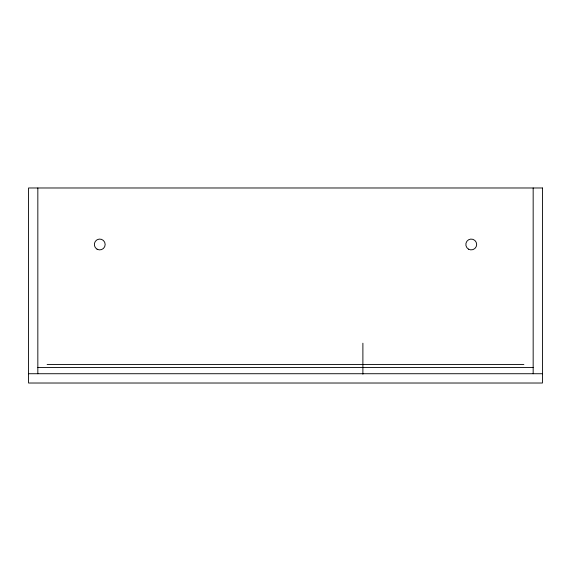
<?xml version="1.0" encoding="UTF-8"?>
<svg xmlns="http://www.w3.org/2000/svg" width="571" height="571" viewBox="0 0 571 571"><rect width="100%" height="100%" fill="white"/><g stroke="black" fill="none" stroke-linecap="round" stroke-linejoin="round"><path stroke-width="0.86" d="M47.122 364.441L523.878 364.441M37.836 367.538L533.164 367.538M28.55 373.727L542.45 373.727M533.164 187.98L533.164 373.727M362.892 343.214L362.892 374.169M37.836 187.98L37.836 373.727M542.45 187.98L28.55 187.98L28.55 383.02L542.45 383.02L542.45 187.98M468.541 249.17A5.417 5.417 0 0 0 476.664 244.481A5.417 5.417 0 0 0 468.541 239.791A5.417 5.417 0 0 0 468.541 249.17M97.041 249.17A5.417 5.417 0 0 0 105.171 244.481A5.417 5.417 0 0 0 97.041 239.791A5.417 5.417 0 0 0 97.041 249.17"/></g></svg>
